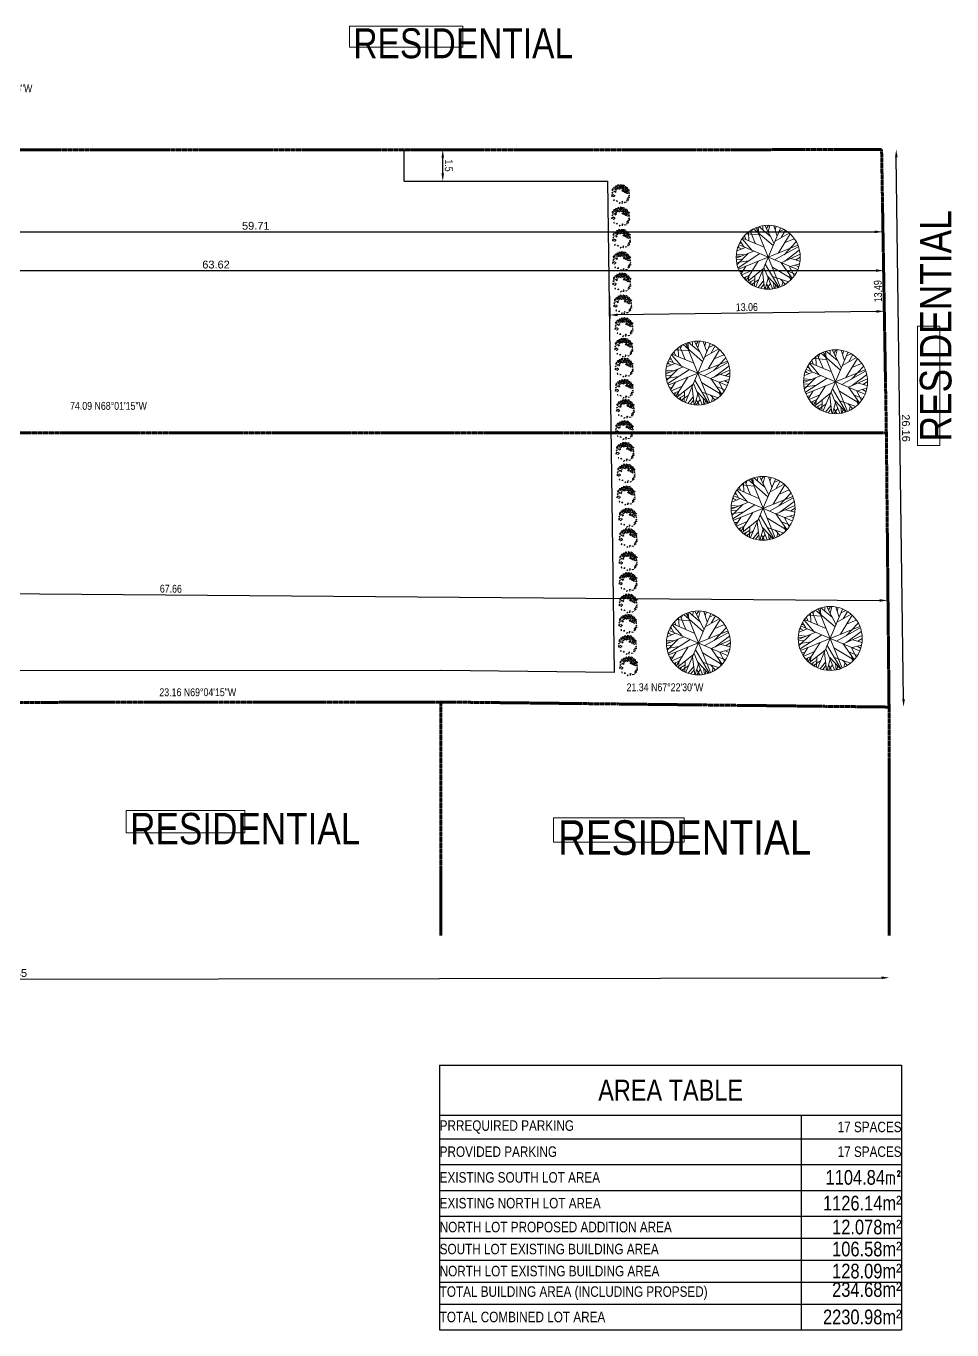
# Model space of a CAD drawing. Header units: metres. Extents: x -131662 to -32229, y -64241 to -2112.
# Drawn here: x -76319 to -32229, y -64241 to -2112 of the extents above; entities that cross this region are included whole.
import ezdxf

# ---------------------------------------------------------------- set-up
doc = ezdxf.new("R2010")
doc.units = ezdxf.units.M
doc.linetypes.add('ACAD_ISO09W100', pattern=[45, 24, -3, 6, -3, 6, -3])
for name, color, linetype, lineweight in [('C-ANNOTATIONS', 1, 'Continuous', 9), ('LR-BUILDING', 7, 'Continuous', 70), ('LR-CURB', 6, 'Continuous', 25), ('LR-PROPERTY LINE', 4, 'ACAD_ISO09W100', 70), ('LR-TREES', 3, 'Continuous', 9)]:
    doc.layers.add(name, color=color, linetype=linetype, lineweight=lineweight)
doc.styles.add('300 Drawing Text High', font='arial.ttf', dxfattribs={"width": 0.8, "height": 500})
doc.styles.add('300 Title Text', font='arial.ttf', dxfattribs={"width": 0.8, "height": 700})
doc.styles.add('500 Title Text', font='arial.ttf', dxfattribs={"width": 0.8, "height": 1750})
doc.styles.add('Dimension Text', font='arial.ttf', dxfattribs={"width": 0.8})
doc.styles.get("Standard").update_dxf_attribs({"font": 'arial.ttf'})
doc.dimstyles.new('Copy of DIM 150 - LENIN', dxfattribs={"dimscale": 150, "dimtxt": 2.5, "dimasz": 2.5, "dimexe": 1.25, "dimexo": 0.625, "dimtad": 1, "dimlfac": 0.001, "dimdsep": 46, "dimtxsty": 'Dimension Text', "dimcen": 2.5, "dimclrd": 256, "dimclre": 256, "dimclrt": 256, "dimadec": 0, "dimazin": 0, "dimtfac": 1, "dimtmove": 0, "dimatfit": 3, "dimfxl": 1, "dimarcsym": 0})
doc.dimstyles.new('DIM 150 - 2', dxfattribs={"dimscale": 150, "dimtxt": 2.5, "dimasz": 2.5, "dimexe": 1.25, "dimexo": 0.625, "dimtad": 1, "dimlfac": 0.001, "dimzin": 1, "dimdsep": 46, "dimtxsty": 'Standard', "dimcen": 2.5, "dimse1": 1, "dimse2": 1, "dimclrd": 256, "dimclre": 256, "dimclrt": 256, "dimadec": 0, "dimazin": 0, "dimtfac": 1, "dimtmove": 0, "dimatfit": 3, "dimfxl": 1, "dimarcsym": 0})
doc.dimstyles.new('DIM 150 - LR', dxfattribs={"dimscale": 150, "dimtxt": 2.5, "dimasz": 2.5, "dimexe": 1.25, "dimexo": 0.625, "dimtad": 1, "dimlfac": 0.001, "dimdsep": 46, "dimtxsty": 'Dimension Text', "dimcen": 2.5, "dimse1": 1, "dimse2": 1, "dimsd1": 1, "dimsd2": 1, "dimclrd": 256, "dimclre": 256, "dimclrt": 256, "dimadec": 0, "dimazin": 0, "dimtfac": 1, "dimtmove": 0, "dimatfit": 3, "dimfxl": 1, "dimarcsym": 0})

# ---------------------------------------------------------------- blocks, each defined once
blk = doc.blocks.new('*U15')
for p, q in [((-32.6092, 50.4264), (-23.2782, 23.5674)), ((-31.2008, 51.1035), (-0.2149, 20.1818)), ((-26.4472, 46.5894), (-26.2712, 53.8116)), ((-22.0458, 42.0753), (-16.5881, 57.6486)), ((-21.1656, 55.8436), (-0.0388, 45.0094)), ((-12.5388, 54.9406), (-7.9613, 59.4546)), ((-12.3627, 32.1443), (-12.5388, 58.7776)), ((-5.3205, 59.6806), (16.5105, 16.7963)), ((2.426, 54.9406), (-1.4472, 59.9056)), ((0, 59.9996), (0, -60)), ((0.4894, 48.6208), (3.6584, 59.6806)), ((18.2711, 35.5298), (5.419, 59.6806)), ((9.8203, 51.5549), (12.8133, 58.5516)), ((19.6795, 19.5047), (16.3344, 57.6486)), ((17.0387, 51.1035), (23.2006, 55.1666)), ((17.7429, 43.6552), (25.4894, 54.2636)), ((31.6513, 50.8778), (30.2429, 30.5643)), ((-54.7923, 24.4702), (-47.75, 21.0847)), ((-53.2078, 27.4044), (-40.1797, 20.859)), ((-49.8627, 32.8214), (-32.7853, 32.8214)), ((-45.8134, 38.2383), (-40.5318, 33.0471)), ((-43.8768, 36.4326), (-44.405, 40.2696)), ((42, 42), (-42, -42)), ((42, -42), (-42, 42)), ((-40.1797, 44.558), (-36.4825, 43.2038)), ((-37.0107, 47.0408), (-35.25, 35.5298)), ((54.3626, 25.3731), (20.9119, 0.3198)), ((23.3767, 23.3417), (53.3063, 27.4044)), ((31.1232, 42.5267), (35.8767, 48.1693)), ((36.2288, 25.1474), (48.9049, 35.0784)), ((37.1091, 37.1098), (46.6161, 37.5612)), ((-59.7219, 2.8025), (-12.0106, 12.0565)), ((-32.2571, 20.6333), (-59.1937, 9.348)), ((-58.6656, 12.7336), (-35.9543, 7.5424)), ((-57.081, 17.9248), (-47.0458, 14.7649)), ((-56.0247, 20.859), (-20.8134, 20.859)), ((-54.6162, -24.7335), (-20.2853, 0.0941)), ((29.3626, -6.6771), (59.4682, 7.091)), ((38.5175, 13.4107), (58.2359, 13.6364)), ((-60, 0), (60, 0)), ((-59.7219, -4.8714), (-54.2641, -6.6771)), ((-45.2853, -0.1316), (-59.0177, -10.0627)), ((-58.4895, -12.3197), (-36.4825, -11.6426)), ((-57.081, -18.4138), (-45.2853, -17.9624)), ((-52.6797, -18.188), (-55.4966, -22.0251)), ((-53.2078, -27.442), (-16.7641, -16.6081)), ((-47.2219, -19.3166), (-50.2148, -26.3135)), ((-35.9543, -22.4765), (-44.0529, -40.5329)), ((-19.9331, -20.2194), (-28.5599, -52.721)), ((-14.8275, -15.0282), (-14.6515, -57.6865)), ((-10.074, -10.0627), (-2.5036, -59.7178)), ((-0.0388, -19.0909), (25.8415, -53.8495)), ((9.2922, -9.1598), (59.6443, -2.8401)), ((18.6232, -18.6394), (26.7218, -53.3981)), ((18.7992, -18.6394), (57.3556, -17.2853)), ((26.3697, -18.4138), (58.9401, -9.8369)), ((38.1654, -18.188), (52.426, -29.0219)), ((45.9119, -24.0564), (55.595, -22.2508)), ((-38.9472, -29.0219), (-51.4472, -30.6018)), ((-46.5177, -30.1504), (-49.5106, -33.536)), ((-32.4331, -32.4075), (-48.1021, -35.5674)), ((-43.7008, -34.6645), (-46.6937, -37.373)), ((-24.6867, -37.8244), (-38.7712, -45.7241)), ((-26.2712, -43.9185), (-34.7219, -48.6583)), ((-14.6515, -36.2445), (-27.6797, -52.9467)), ((-14.6515, -47.3041), (-25.0388, -54.3009)), ((-21.5177, -45.4984), (-19.9331, -56.1065)), ((-14.6515, -32.1818), (-3.912, -59.4922)), ((-8.4895, -47.5298), (-11.4825, -58.5893)), ((-6.2008, -36.2445), (17.919, -57.0094)), ((5.9471, -46.6269), (10.5246, -58.5893)), ((22.8485, -36.4702), (35.3485, -48.4326)), ((24.7852, -44.8213), (23.0246, -54.978)), ((30.419, -30.1504), (32.3556, -50.0125)), ((31.4753, -31.279), (49.6091, -33.3103)), ((41.5105, -32.6332), (46.088, -38.0501)), ((-6.3768, -52.721), (-9.3698, -58.815)), ((8.4119, -53.1724), (3.8344, -59.4922))]:
    blk.add_line(p, q)
blk.add_circle((0, 0), 60)
blk = doc.blocks.new('*U14')
for points in [[(-11.3, 1.8), (-9.8, 2.3), (-9.6, 3.4), (-10.4, 3.5)], [(-8.2, 0.4), (-9.4, 0.3), (-9.8, 0.8)], [(-8.1, 6), (-9.4, 5.9), (-9, 4.7)], [(-8.2, 3.1), (-8.5, 2.3), (-7.9, 2.6)], [(-5.8, 9.8), (-7.5, 9.2), (-8, 7.5), (-6.3, 8.5)], [(-7, 1.8), (-7.9, 1.5), (-7.5, 0.5)], [(-5.8, 6.8), (-6.7, 6.2), (-6.5, 5.7)], [(-4.6, 6.4), (-5.4, 4.5), (-3.9, 4.8)], [(-4.4, 11.1), (-5.2, 10.4), (-4, 9.5), (-2.1, 10.4)], [(-4.8, 8.6), (-3.8, 7.8), (-4, 9)], [(-2.9, 7.5), (-3.2, 6.6), (-2.3, 6.7)], [(-1.9, 9.5), (-2.5, 9), (-2.3, 8.5), (-1.8, 9.1)], [(-2, 11.7), (-1.6, 10.6), (-0.5, 10.1), (-0.2, 10.6), (-0.8, 11)], [(0, 9.1), (-1.3, 8.5), (-1.7, 7.2), (0.3, 7.8)], [(0.8, 7.2), (0.1, 6.5), (1.1, 5.9)], [(1.2, 12), (0.6, 11.3), (0.8, 10), (2.5, 11.1)], [(1.4, 8.5), (3.1, 8.8), (3.8, 7.8), (1.9, 7.8)], [(2.6, 9.9), (1.8, 9.8), (1.6, 9.2), (2.3, 9.4)], [(1.7, 6.3), (1.7, 7.1), (2.7, 7.5), (2.1, 6.9)], [(2.5, 6.8), (2.5, 5.9), (4.4, 5.2), (4.6, 6.7)], [(3.5, 1.9), (2.9, 3.5), (3.8, 3.5)], [(4.1, 11.1), (3.6, 10), (4, 9.2), (5.2, 8.7), (6.3, 9.4), (5.1, 10.2), (4.6, 10)], [(4.4, 4.6), (4.3, 3.7), (5.5, 3.3)], [(4.3, 2.7), (5.3, 2.7), (4.4, 1.3)], [(4.6, 8.3), (4.5, 7.8), (4.9, 7.6), (4.9, 8.3)], [(5.8, 1.5), (5, 0.4), (5.5, 0), (6.5, 0.4)], [(5.5, 5.5), (5.4, 4.8), (6.2, 5.1)], [(6.4, 7.9), (5.5, 7.7), (5.6, 6.2), (6.5, 6.6)], [(7.5, 1.7), (6.9, 1.3), (6.2, 2.1)], [(8.1, 5), (7.1, 4.6), (6.5, 4.1), (7.4, 3.1), (8.1, 3.5), (7.6, 3.9)], [(7.4, 9.3), (7.1, 7.9), (8.5, 7.9)], [(7.8, 6.8), (7.2, 6.2), (9, 5.5), (9.3, 6.4)], [(8.1, 0.8), (7.5, 0.1), (8.9, -0.3), (9.1, 0.5)], [(8.2, 2.6), (7.9, 2.1), (8.7, 1.5)], [(8.7, 4.7), (8.2, 4.6), (8.4, 3.9), (8.6, 4)], [(10.3, 5.2), (9.2, 4), (9, 2.3), (10.5, 0.5), (11.8, 0.4), (10.3, 2.5), (9.3, 2.4), (10.3, 2.8)], [(-10, -2.7), (-10.6, -3.3), (-10.4, -4.4), (-9.9, -3.5)], [(-8.3, -5.7), (-6.8, -5.3), (-7, -6.5)], [(-4.8, -8.8), (-4.4, -9.5), (-6, -9.8)], [(-2.5, -10.1), (-3, -10.2), (-1.8, -10.7)], [(-2.3, -9.2), (-1.3, -8.5), (-1, -9.5)], [(0.2, -10.6), (0.8, -11.3), (2.6, -11.4)], [(4.1, -9.5), (3.5, -10), (4.1, -10.6), (4.6, -9.9)], [(5.3, -8), (4.6, -8.2), (5, -8.9)], [(6, -9.5), (5.4, -10), (6.2, -10.1)], [(6.1, -8.9), (6.2, -7.2), (6.9, -6.7), (7.2, -7.4)], [(7.8, -0.8), (6.4, -1.5), (6.4, -0.7)], [(8.3, -1.8), (8, -2.5), (7.6, -2.1)], [(8.1, -8.1), (8.6, -7.1), (7.9, -7.6)], [(9.3, -5.1), (8.5, -6.3), (8, -5.2)], [(9.3, -1.8), (9.5, -3.7), (10.1, -2.5)], [(10.1, -0.6), (9.7, -1.3), (10.5, -0.9)]]:
    blk.add_lwpolyline(points, close=True)
blk = doc.blocks.new('RESIDENTIAL')
at = {"layer": 'C-ANNOTATIONS'}
blk.add_lwpolyline([(-2370, 443), (2370, 443), (2370, -443), (-2370, -443)], close=True, dxfattribs=at)
at = {"layer": 'C-ANNOTATIONS', "insert": (-2209, 351), "char_height": 1252.7, "width": 35.23, "attachment_point": 1, "style": '300 Title Text'}
blk.add_mtext('RESIDENTIAL', dxfattribs=at)
blk = doc.blocks.new('A$C599837e3')
at = {"layer": 'LR-BUILDING', "xscale": 0.8870610831241271, "yscale": 0.8870610831241271, "zscale": 0.8870610831241271}
blk.add_blockref('RESIDENTIAL', (2103, 393), dxfattribs=at)
blk = doc.blocks.new('*T83')
at = {"layer": 'C-ANNOTATIONS', "color": 0, "linetype": 'ByBlock', "lineweight": -2, "transparency": 16777216}
for p, q in [((0, 0), (21997, 0)), ((0, 0), (0, -12610)), ((21997, 0), (21997, -12610)), ((0, -2376), (21997, -2376)), ((17208, -2376), (17208, -12610)), ((0, -3506), (21997, -3506)), ((0, -4733), (21997, -4733)), ((0, -5960), (21997, -5960)), ((0, -7186), (21997, -7186)), ((0, -8236), (21997, -8236)), ((0, -9285), (21997, -9285)), ((0, -10334), (21997, -10334)), ((0, -11384), (21997, -11384)), ((0, -12610), (21997, -12610))]:
    blk.add_line(p, q, dxfattribs=at)
at = {"layer": 'C-ANNOTATIONS', "transparency": 16777216}
for s, insert, char_height, width, attachment_point, style in [('AREA TABLE', (10999, -1188), 1000, 21995.35, 5, '500 Title Text'), ('PRREQUIRED PARKING', (1, -2941), 500, 17205.92, 4, '300 Drawing Text High'), ('17 SPACES', (21996, -2941), 500, 4787.43, 6, '300 Drawing Text High'), ('PROVIDED PARKING', (1, -4120), 500, 17205.92, 4, '300 Title Text'), ('17 SPACES', (21996, -4120), 500, 4787.43, 6, '300 Title Text'), ('EXISTING SOUTH LOT AREA', (1, -5346), 500, 17205.92, 4, '300 Title Text'), ('1104.84{\\fISOCPEUR|b0|i0|c0|p34;m²}', (21996, -5346), 700, 4787.43, 6, '300 Title Text'), ('1126.14m²', (21996, -6573), 700, 4787.43, 6, '300 Title Text'), ('EXISTING NORTH LOT AREA', (1, -6573), 500, 17205.92, 4, '300 Title Text'), ('NORTH LOT PROPOSED ADDITION AREA', (1, -7711), 500, 17205.92, 4, '300 Title Text'), ('12.078m²', (21996, -7711), 700, 4787.43, 6, '300 Title Text'), ('SOUTH LOT EXISTING BUILDING AREA', (1, -8760), 500, 17205.92, 4, '300 Title Text'), ('106.58m²', (21996, -8760), 700, 4787.43, 6, '300 Title Text'), ('NORTH LOT EXISTING BUILDING AREA', (1, -9810), 500, 17205.92, 4, '300 Title Text'), ('128.09m²', (21996, -9810), 700, 4787.43, 6, '300 Title Text'), ('TOTAL BUILDING AREA (INCLUDING PROPSED)', (1, -10859), 500, 17205.92, 4, '300 Title Text'), ('234.68m²', (21996, -10335), 700, 4787.43, 3, '300 Title Text'), ('TOTAL COMBINED LOT AREA', (1, -11997), 500, 17205.92, 4, '300 Title Text'), ('2230.98m²', (21996, -11997), 700, 4787.43, 6, '300 Title Text')]:
    blk.add_mtext(s, dxfattribs=dict(at, insert=insert, char_height=char_height, width=width, attachment_point=attachment_point, style=style))
blk = doc.blocks.new('*D115')
at = {"layer": 'Defpoints', "color": 0, "transparency": 16777216}
for p in [(-119885, -4894), (-35536, -6866), (-35577, -7999)]:
    blk.add_point(p, dxfattribs=at)
at = {"layer": 'C-ANNOTATIONS', "transparency": 16777216, "insert": (-77679, -5029), "char_height": 375, "width": 3183.4, "attachment_point": 5, "rotation": 357.89072, "style": 'Dimension Text'}
blk.add_mtext('84.37N68%%D2\'38"W', dxfattribs=at)
blk = doc.blocks.new('*D116')
at = {"layer": 'C-ANNOTATIONS', "lineweight": -2, "transparency": 16777216}
blk.add_line((-118274, -47588), (-35579, -47459), dxfattribs=at)
at = {"layer": 'C-ANNOTATIONS', "transparency": 16777216}
for points in [[(-118274, -47526), (-118274, -47651), (-118649, -47589)], [(-35579, -47397), (-35579, -47522), (-35204, -47458)]]:
    blk.add_solid(points, dxfattribs=at)
at = {"layer": 'Defpoints', "color": 0, "transparency": 16777216}
for p in [(-118669, -34690), (-35224, -34560), (-35204, -47458)]:
    blk.add_point(p, dxfattribs=at)
at = {"layer": 'C-ANNOTATIONS', "transparency": 16777216, "insert": (-76927, -47238), "char_height": 375, "attachment_point": 5, "rotation": 0.08937}
blk.add_mtext('83.45', dxfattribs=at)
blk = doc.blocks.new('*D117')
at = {"layer": 'C-ANNOTATIONS', "lineweight": -2, "transparency": 16777216}
blk.add_line((-34533, -34176), (-34877, -8365), dxfattribs=at)
at = {"layer": 'C-ANNOTATIONS', "transparency": 16777216}
for points in [[(-34814, -8364), (-34939, -8365), (-34882, -7990)], [(-34471, -34175), (-34596, -34177), (-34528, -34551)]]:
    blk.add_solid(points, dxfattribs=at)
at = {"layer": 'Defpoints', "color": 0, "transparency": 16777216}
for p in [(-35577, -7999), (-34882, -7990), (-35224, -34560)]:
    blk.add_point(p, dxfattribs=at)
at = {"layer": 'C-ANNOTATIONS', "transparency": 16777216, "insert": (-34420, -21267), "char_height": 375, "attachment_point": 5, "rotation": 270.76222}
blk.add_mtext('26.16', dxfattribs=at)
blk = doc.blocks.new('*D123')
at = {"layer": 'C-ANNOTATIONS', "lineweight": -2, "transparency": 16777216}
blk.add_line((-98707, -13763), (-35839, -13763), dxfattribs=at)
at = {"layer": 'C-ANNOTATIONS', "transparency": 16777216}
for points in [[(-98707, -13700), (-98707, -13825), (-99082, -13763)], [(-35839, -13700), (-35839, -13825), (-35464, -13763)]]:
    blk.add_solid(points, dxfattribs=at)
at = {"layer": 'Defpoints', "color": 0, "transparency": 16777216}
for p in [(-35464, -13763), (-99082, -14829), (-35464, -14742)]:
    blk.add_point(p, dxfattribs=at)
at = {"layer": 'C-ANNOTATIONS', "transparency": 16777216, "insert": (-67273, -13478), "char_height": 375, "attachment_point": 5}
blk.add_mtext('63.62', dxfattribs=at)
blk = doc.blocks.new('*D124')
at = {"layer": 'C-ANNOTATIONS', "lineweight": -2, "transparency": 16777216}
blk.add_line((-94861, -11915), (-35903, -11915), dxfattribs=at)
at = {"layer": 'C-ANNOTATIONS', "transparency": 16777216}
for points in [[(-94861, -11853), (-94861, -11978), (-95236, -11915)], [(-35903, -11853), (-35903, -11978), (-35528, -11915)]]:
    blk.add_solid(points, dxfattribs=at)
at = {"layer": 'Defpoints', "color": 0, "transparency": 16777216}
for p in [(-35528, -10938), (-95236, -11940), (-35528, -11915)]:
    blk.add_point(p, dxfattribs=at)
at = {"layer": 'C-ANNOTATIONS', "transparency": 16777216, "insert": (-65382, -11630), "char_height": 375, "attachment_point": 5}
blk.add_mtext('59.71', dxfattribs=at)
blk = doc.blocks.new('*D86')
at = {"layer": 'C-ANNOTATIONS', "lineweight": -2, "transparency": 16777216}
for p, q in [((-58223, -8008), (-56289, -8007)), ((-56476, -9132), (-56476, -8382)), ((-58222, -9508), (-56288, -9507))]:
    blk.add_line(p, q, dxfattribs=at)
at = {"layer": 'C-ANNOTATIONS', "transparency": 16777216}
for points in [[(-56414, -8382), (-56539, -8382), (-56477, -8007)], [(-56414, -9132), (-56539, -9132), (-56476, -9507)]]:
    blk.add_solid(points, dxfattribs=at)
at = {"layer": 'Defpoints', "color": 0, "transparency": 16777216}
for p in [(-58317, -8008), (-56477, -8007), (-58316, -9508)]:
    blk.add_point(p, dxfattribs=at)
at = {"layer": 'C-ANNOTATIONS', "transparency": 16777216, "insert": (-56191, -8757), "char_height": 375, "attachment_point": 5, "rotation": 270.02306, "style": 'Dimension Text'}
blk.add_mtext('1.5', dxfattribs=at)
blk = doc.blocks.new('*D87')
at = {"layer": 'C-ANNOTATIONS', "lineweight": -2, "transparency": 16777216}
for p, q in [((-35464, -14792), (-35449, -15891)), ((-48541, -14967), (-48526, -16066)), ((-35826, -15709), (-48154, -15874))]:
    blk.add_line(p, q, dxfattribs=at)
at = {"layer": 'C-ANNOTATIONS', "transparency": 16777216}
for points in [[(-48154, -15811), (-48153, -15936), (-48529, -15879)], [(-35827, -15646), (-35826, -15771), (-35451, -15704)]]:
    blk.add_solid(points, dxfattribs=at)
at = {"layer": 'Defpoints', "color": 0, "transparency": 16777216}
for p in [(-48542, -14873), (-35465, -14698), (-48529, -15879)]:
    blk.add_point(p, dxfattribs=at)
at = {"layer": 'C-ANNOTATIONS', "transparency": 16777216, "insert": (-41994, -15506), "char_height": 375, "width": 1076.63, "attachment_point": 5, "rotation": 0.76686, "style": 'Dimension Text'}
blk.add_mtext('13.06', dxfattribs=at)
blk = doc.blocks.new('*D99')
at = {"layer": 'C-ANNOTATIONS', "lineweight": -2, "transparency": 16777216}
for p, q in [((-102951, -27578), (-102963, -29131)), ((-35288, -28117), (-35301, -29670)), ((-102587, -28947), (-35674, -29480))]:
    blk.add_line(p, q, dxfattribs=at)
at = {"layer": 'C-ANNOTATIONS', "transparency": 16777216}
for points in [[(-102586, -28884), (-102587, -29009), (-102962, -28944)], [(-35674, -29417), (-35675, -29542), (-35299, -29483)]]:
    blk.add_solid(points, dxfattribs=at)
at = {"layer": 'Defpoints', "color": 0, "transparency": 16777216}
for p in [(-102950, -27484), (-35287, -28023), (-35299, -29483)]:
    blk.add_point(p, dxfattribs=at)
at = {"layer": 'C-ANNOTATIONS', "transparency": 16777216, "insert": (-69425, -28926), "char_height": 375, "attachment_point": 5, "rotation": 359.5435, "style": 'Dimension Text'}
blk.add_mtext('67.66', dxfattribs=at)
blk = doc.blocks.new('*D104')
at = {"layer": 'Defpoints', "color": 0, "transparency": 16777216}
for p in [(-35577, -7999), (-35351, -21486), (-35351, -21486)]:
    blk.add_point(p, dxfattribs=at)
at = {"layer": 'C-ANNOTATIONS', "transparency": 16777216, "insert": (-35750, -14745), "char_height": 375, "attachment_point": 5, "rotation": 90.9614, "style": 'Dimension Text'}
blk.add_mtext('13.49', dxfattribs=at)
blk = doc.blocks.new('*D135')
at = {"layer": 'Defpoints', "color": 0, "transparency": 16777216}
for p in [(-56563, -33906), (-56563, -34320), (-35224, -34560)]:
    blk.add_point(p, dxfattribs=at)
at = {"layer": 'C-ANNOTATIONS', "transparency": 16777216, "insert": (-45893, -33621), "char_height": 375, "width": 6326.47, "attachment_point": 5, "style": 'Dimension Text'}
blk.add_mtext('21.34 N67%%D22\'30"W', dxfattribs=at)
blk = doc.blocks.new('*D136')
at = {"layer": 'Defpoints', "color": 0, "transparency": 16777216}
for p in [(-79723, -34153), (-79723, -34340), (-56563, -34320)]:
    blk.add_point(p, dxfattribs=at)
at = {"layer": 'C-ANNOTATIONS', "transparency": 16777216, "insert": (-68143, -33857), "char_height": 375, "width": 4169.8, "attachment_point": 5, "rotation": 0.05, "style": 'Dimension Text'}
blk.add_mtext('23.16 N69%%D04\'15"W', dxfattribs=at)
blk = doc.blocks.new('*D139')
at = {"layer": 'Defpoints', "color": 0, "transparency": 16777216}
for p in [(-35351, -20497), (-109440, -21486), (-35351, -21486)]:
    blk.add_point(p, dxfattribs=at)
at = {"layer": 'C-ANNOTATIONS', "transparency": 16777216, "insert": (-72396, -20212), "char_height": 375, "width": 4131.56, "attachment_point": 5, "style": 'Dimension Text'}
blk.add_mtext('74.09 N68%%D01\'15"W', dxfattribs=at)

msp = doc.modelspace()

# ---------------------------------------------------------------- linework, layer by layer
at = {"layer": 'LR-CURB'}
for p, q in [((-58316.015, -9507.952), (-58316.619, -8007.952)), ((-58316.015, -9507.952), (-48613.906, -9504.048)), ((-48300.578, -32912.811), (-48613.906, -9504.048)), ((-56563.906, -32819.774), (-79723.897, -32839.985)), ((-48300.578, -32912.811), (-56545.69, -32819.868))]:
    msp.add_line(p, q, dxfattribs=at)
at = {"layer": 'LR-PROPERTY LINE'}
for p, q in [((-119757.32, -8032.676), (-35577.327, -7998.802)), ((-119757.32, -8032.676), (-35577.327, -7998.802)), ((-35350.995, -21485.974), (-35577.327, -7998.802)), ((-109440.995, -21485.974), (-35350.995, -21485.974)), ((-35350.995, -21485.974), (-35223.953, -34560.311)), ((-35207.045, -33060.406), (-35238.531, -33060.051)), ((-56562.597, -34319.773), (-79722.588, -34339.984)), ((-35223.953, -34560.311), (-56562.597, -34319.773)), ((-56562.597, -34319.773), (-56562.597, -45445.477)), ((-35223.953, -34560.311), (-35223.953, -45445.477))]:
    msp.add_line(p, q, dxfattribs=at)

# ---------------------------------------------------------------- block references
for p, xscale, yscale, zscale in [((-60917.204, -3121.592), 1.285056426610924, 1.285056426610924, 1.285056426610924), ((-71559.538, -40553.328), 1.346654845839363, 1.346654845839363, 1.346654845839363), ((-51200.325, -40998.981), 1.480944692010831, 1.480944692010831, 1.480944692010831)]:
    msp.add_blockref('A$C599837e3', p, dxfattribs=dict(xscale=xscale, yscale=yscale, zscale=zscale))
at = {"xscale": 1.352888763752678, "yscale": 1.352888763752678, "zscale": 1.352888763752678, "rotation": 90}
msp.add_blockref('A$C599837e3', (-32801.811, -22099.97), dxfattribs=at)
msp.add_blockref('*T83', (-56623.589, -51630.146))
at = {"layer": 'LR-TREES'}
for name, p, xscale, yscale, zscale, rotation in [('*U14', (-47997.446, -10123.56), 39.60769203732046, 39.60769203732046, 39.60769203732046, 21.97916666666664), ('*U14', (-47995.054, -11200.389), 39.60769203732046, 39.60769203732046, 39.60769203732046, 21.97916666666664), ('*U15', (-40978.026, -13126.223), 25.4, 25.4, 25.4, 21.97916666666665), ('*U14', (-47950.935, -12251.151), 39.60769203732046, 39.60769203732046, 39.60769203732046, 21.97916666666664), ('*U14', (-47943.581, -13323.956), 39.60769203732046, 39.60769203732046, 39.60769203732046, 21.97916666666664), ('*U14', (-47936.228, -14337.977), 39.60769203732046, 39.60769203732046, 39.60769203732046, 21.97916666666664), ('*U14', (-47892.109, -15381.39), 39.60769203732046, 39.60769203732046, 39.60769203732046, 21.97916666666664), ('*U14', (-47834.071, -16468.454), 39.60769203732046, 39.60769203732046, 39.60769203732046, 21.97916666666664), ('*U15', (-44328.984, -18647.025), 25.4, 25.4, 25.4, 21.97916666666665), ('*U14', (-47848.273, -17443.764), 39.60769203732046, 39.60769203732046, 39.60769203732046, 21.97916666666664), ('*U15', (-37770.502, -19058.993), 25.4, 25.4, 25.4, 21.97916666666665), ('*U14', (-47827.911, -18395.139), 39.60769203732046, 39.60769203732046, 39.60769203732046, 21.97916666666664), ('*U14', (-47821.932, -19405.727), 39.60769203732046, 39.60769203732046, 39.60769203732046, 21.97916666666664), ('*U14', (-47771.637, -20364.555), 39.60769203732046, 39.60769203732046, 39.60769203732046, 21.97916666666664), ('*U14', (-47819.885, -21374.791), 39.60769203732046, 39.60769203732046, 39.60769203732046, 21.97916666666664), ('*U14', (-47787.493, -22405.363), 39.60769203732046, 39.60769203732046, 39.60769203732046, 21.97916666666664), ('*U14', (-47733.905, -23434.737), 39.60769203732046, 39.60769203732046, 39.60769203732046, 21.97916666666664), ('*U15', (-41223.349, -25091.494), 25.4, 25.4, 25.4, 21.97916666666665), ('*U14', (-47737.794, -24491.97), 39.60769203732046, 39.60769203732046, 39.60769203732046, 21.97916666666664), ('*U14', (-47653.418, -25550.46), 39.60769203732046, 39.60769203732046, 39.60769203732046, 21.97916666666664), ('*U14', (-47638.385, -26513.18), 39.60769203732046, 39.60769203732046, 39.60769203732046, 21.97916666666664), ('*U14', (-47636.657, -27622.545), 39.60769203732046, 39.60769203732046, 39.60769203732046, 21.97916666666664), ('*U14', (-47645.112, -28611.136), 39.60769203732046, 39.60769203732046, 39.60769203732046, 21.97916666666664), ('*U14', (-47636.657, -29633.525), 39.60769203732046, 39.60769203732046, 39.60769203732046, 21.97916666666664), ('*U15', (-44303.203, -31506.85), 25.4, 25.4, 25.4, 21.97916666666665), ('*U15', (-38025.353, -31292.431), 25.4, 25.4, 25.4, 21.97916666666665), ('*U14', (-47653.568, -30605.218), 39.60769203732046, 39.60769203732046, 39.60769203732046, 21.97916666666664), ('*U14', (-47670.694, -31605.129), 39.60769203732046, 39.60769203732046, 39.60769203732046, 21.97916666666664), ('*U14', (-47615.465, -32625.284), 39.60769203732046, 39.60769203732046, 39.60769203732046, 21.97916666666664)]:
    msp.add_blockref(name, p, dxfattribs=dict(at, xscale=xscale, yscale=yscale, zscale=zscale, rotation=rotation))

# ---------------------------------------------------------------- dimensions: what is measured, and where the dimension line sits
at = {"layer": 'C-ANNOTATIONS'}
for p1, p2, distance, text, dimstyle, picture, middle in [((-119885.452, -4893.691), (-35577.327, -7998.802), 1133.297, '<>N68%%D2\'38"W', 'DIM 150 - LR', '*D115', (-77679.176, -5028.568)), ((-35464.906, -14697.988), (-48542.042, -14873.026), 1005.651, '13.06', 'Copy of DIM 150 - LENIN', '*D87', (-41993.833, -15505.751)), ((-56562.597, -34319.773), (-79722.588, -34339.984), -187.151, '<> N69%%D04\'15"W', 'DIM 150 - LR', '*D136', (-68143.005, -33857.385))]:
    dim = msp.add_aligned_dim(p1=p1, p2=p2, distance=distance, text=text, dimstyle=dimstyle, dxfattribs=at)
    dim.commit()
    dim.dimension.update_dxf_attribs({"geometry": picture, "text_midpoint": middle})
for p1, p2, distance, dimstyle, picture, middle in [((-58316.015, -9507.952), (-58316.619, -8007.952), -1840.089, 'Copy of DIM 150 - LENIN', '*D86', (-56191.014, -8757.097)), ((-118669.156, -34690.476), (-35223.953, -34560.311), -12898.131, 'DIM 150 - 2', '*D116', (-76926.88, -47238.167))]:
    dim = msp.add_aligned_dim(p1=p1, p2=p2, distance=distance, dimstyle=dimstyle, dxfattribs=at)
    dim.commit()
    dim.dimension.update_dxf_attribs({"geometry": picture, "text_midpoint": middle})
for base, p1, p2, angle, dimstyle, picture, middle in [((-35351.139, -21485.976), (-35577.327, -7998.802), (-35350.995, -21485.974), 270.96140398, 'DIM 150 - LR', '*D104', (-35464.34, -14740.268)), ((-35299.104, -29482.834), (-102949.997, -27484.029), (-35287.474, -28023.142), 359.54349556, 'Copy of DIM 150 - LENIN', '*D99', (-69427.153, -29210.913))]:
    dim = msp.add_linear_dim(base=base, p1=p1, p2=p2, angle=angle, dimstyle=dimstyle, dxfattribs=at)
    dim.commit()
    dim.dimension.update_dxf_attribs({"geometry": picture, "text_midpoint": middle, "dimtype": 161})
dim = msp.add_linear_dim(base=(-34881.561, -7989.546), p1=(-35223.953, -34560.311), p2=(-35577.327, -7998.802), angle=90.76221735, text='26.16', dimstyle='DIM 150 - 2', dxfattribs=at)
dim.commit()
dim.dimension.update_dxf_attribs({"geometry": '*D117', "text_midpoint": (-34704.874, -21270.3), "dimtype": 161})
for base, p1, p2, picture, middle in [((-35528.005, -11915.262), (-95235.648, -11939.872), (-35528.005, -10937.904), '*D124', (-65381.827, -11630.047)), ((-35464.161, -13762.918), (-99082.008, -14828.96), (-35464.161, -14742.388), '*D123', (-67273.085, -13477.575))]:
    dim = msp.add_linear_dim(base=base, p1=p1, p2=p2, dimstyle='DIM 150 - 2', dxfattribs=at)
    dim.commit()
    dim.dimension.update_dxf_attribs({"geometry": picture, "text_midpoint": middle})
for base, p1, p2, text, picture, middle in [((-35350.995, -20497.457), (-109440.032, -21485.974), (-35350.995, -21485.974), '<> N68%%D01\'15"W', '*D139', (-72395.514, -20212.242)), ((-56562.597, -33906.286), (-35223.953, -34560.311), (-56562.597, -34319.773), '<> N67%%D22\'30"W', '*D135', (-45893.275, -33620.943))]:
    dim = msp.add_linear_dim(base=base, p1=p1, p2=p2, text=text, dimstyle='DIM 150 - LR', dxfattribs=at)
    dim.commit()
    dim.dimension.update_dxf_attribs({"geometry": picture, "text_midpoint": middle})

doc.saveas('drawing.dxf')
